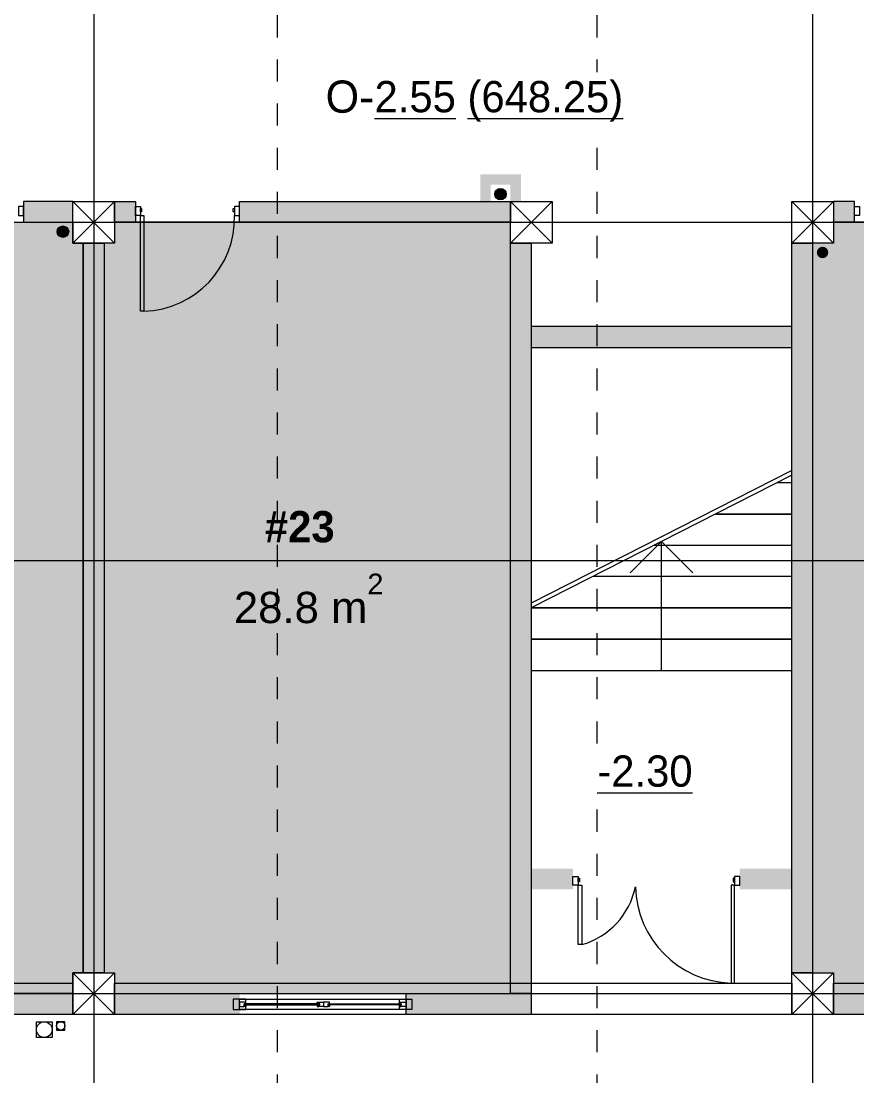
# Model space of a CAD drawing. Header units: millimetres. Extents: x 475159934 to 476245151, y 4620917055 to 4621447368.
# Drawn here: x 475239628 to 475247649, y 4620935580 to 4620945699 of the extents above; entities that cross this region are included whole.
import ezdxf

# ---------------------------------------------------------------- set-up
doc = ezdxf.new("R2010")
doc.units = ezdxf.units.MM
doc.header["$MEASUREMENT"] = 0
doc.set_wipeout_variables(frame=1)
doc.linetypes.add('Dashed', pattern=[423.333333, 211.666667, -211.666667])
doc.linetypes.add('Wipeout_Contour', pattern=[1000, 0, -1000])
for name, color, linetype, lineweight in [('2D Drafting - General_Pen_No__1_Pen_No__7', 7, 'Continuous', 0), ('2D Drafting - General_Pen_No__1_Pen_No__7_Pen_No__7', 7, 'Continuous', 0), ('2D Drafting - General_Pen_No__250_Pen_No__7_Pen_No__154', 154, 'Continuous', 0), ('2D Drafting - General_Pen_No__250_Pen_No__7_Pen_No__250', 7, 'Continuous', 0), ('2D Drafting - General_Pen_No__250_Pen_No__7_Pen_No__7', 7, 'Continuous', 0), ('Annotation - Text_Pen_No__7_Pen_No__235', 235, 'Continuous', 0), ('Doors_Pen_No__7_Pen_No__7', 7, 'Continuous', 0), ('Doors_Pen_No__7_Pen_No__7_Pen_No__7', 7, 'Continuous', 0), ('G-Anno-Nplt_Pen_No__4', 7, 'Continuous', 0), ('G-Anno-Nplt_Pen_No__7', 7, 'Continuous', 0), ('G-Anno-Nplt_Pen_No__8', 8, 'Continuous', 0), ('gegmebi_Pen_No__7_Pen_No__7', 7, 'Continuous', 0), ('kar-panjara_Pen_No__7_Pen_No__7_Pen_No__7', 7, 'Continuous', 0), ('New_._Pen_No__1', 1, 'Continuous', 0), ('New_2D Drafting - General_Pen_No__250_Pen_No__7', 7, 'Continuous', 0), ('New_shenobebi_Pen_No__1', 1, 'Continuous', 0), ('New_shenobebi_Pen_No__7', 7, 'Continuous', 0), ('New_Structural - Bearing_Pen_No__250', 7, 'Continuous', 0), ('shaxtebi da milebi_Pen_No__1_Pen_No__1_Pen_No__1', 1, 'Continuous', 0), ('zoma_Pen_No__1', 1, 'Continuous', 0), ('zoma_Pen_No__142', 142, 'Continuous', 0), ('zoma_Pen_No__5_Pen_No__5', 5, 'Continuous', 0)]:
    doc.layers.add(name, color=color, linetype=linetype, lineweight=lineweight)
doc.layers.add('zoma', color=7, linetype='Continuous')
doc.styles.add('GENERATED_STYLE_1', font='arial.ttf')
doc.styles.add('GENERATED_STYLE_3', font='arial.ttf')
doc.styles.add('GENERATED_STYLE_6', font='avaza.ttf')
doc.styles.add('GENERATED_STYLE_7', font='')
doc.styles.get('GENERATED_STYLE_7').set_extended_font_data('AcadMtavr', bold=True)
doc.dimstyles.new('GENERATED_STYLE__11', dxfattribs={"dimtxt": 500, "dimasz": 228, "dimexe": 0.18, "dimexo": 3, "dimgap": 0, "dimtad": 1, "dimlfac": 0.001, "dimzin": 0, "dimdsep": 46, "dimtxsty": 'GENERATED_STYLE_3', "dimblk": 'ARROWHEAD_2', "dimblk1": 'ARROWHEAD_2', "dimblk2": 'ARROWHEAD_2', "dimcen": 0.09, "dimclrd": 1, "dimclre": 1, "dimclrt": 1, "dimadec": 0, "dimazin": 0, "dimtfac": 1, "dimtdec": 4, "dimtmove": 2, "dimatfit": 3, "dimfxl": 1, "dimtolj": 1, "dimtzin": 0, "dimarcsym": 0})
doc.dimstyles.new('GENERATED_STYLE__3', dxfattribs={"dimtxt": 200, "dimasz": 64.421331, "dimexe": 0.18, "dimexo": 3, "dimgap": 0, "dimtad": 1, "dimtih": 1, "dimtoh": 1, "dimlfac": 0.001, "dimzin": 0, "dimdsep": 46, "dimtxsty": 'GENERATED_STYLE_3', "dimblk": 'ARROWHEAD_2', "dimblk1": 'ARROWHEAD_2', "dimblk2": 'ARROWHEAD_2', "dimcen": 0.09, "dimclrd": 142, "dimclre": 142, "dimclrt": 142, "dimadec": 0, "dimazin": 0, "dimtfac": 1, "dimtdec": 4, "dimtmove": 0, "dimatfit": 3, "dimfxl": 1, "dimtolj": 1, "dimtzin": 0, "dimarcsym": 0})
doc.dimstyles.new('GENERATED_STYLE__6', dxfattribs={"dimtxt": 200, "dimasz": 64.421331, "dimexe": 0.18, "dimexo": 3, "dimgap": 0, "dimtad": 1, "dimlfac": 0.001, "dimzin": 0, "dimdsep": 46, "dimtxsty": 'GENERATED_STYLE_3', "dimblk": 'ARROWHEAD_2', "dimblk1": 'ARROWHEAD_2', "dimblk2": 'ARROWHEAD_2', "dimcen": 0.09, "dimclrd": 142, "dimclre": 142, "dimclrt": 142, "dimadec": 0, "dimazin": 0, "dimtfac": 1, "dimtdec": 4, "dimtmove": 0, "dimatfit": 3, "dimfxl": 1, "dimtolj": 1, "dimtzin": 0, "dimarcsym": 0})

# ---------------------------------------------------------------- blocks, each defined once
blk = doc.blocks.new('*D522', base_point=(475826096, 4621095193))
at = {"layer": 'zoma_Pen_No__1', "color": 1, "linetype": 'Continuous', "lineweight": 0, "transparency": 16777216}
for p, q in [((475297124, 4620940324), (475297124, 4620940471)), ((475297349, 4620940324), (475296899, 4620940324)), ((475297274, 4620940237), (475296974, 4620940410)), ((475297124, 4620932169), (475297124, 4620940324)), ((475296974, 4620932256), (475297274, 4620932083)), ((475297349, 4620932169), (475296899, 4620932169)), ((475297124, 4620932022), (475297124, 4620932169))]:
    blk.add_line(p, q, dxfattribs=at)
at = {"layer": 'zoma_Pen_No__1', "color": 1, "lineweight": 0, "transparency": 16777216, "insert": (475297024, 4620933002), "char_height": 500, "attachment_point": 7, "rotation": 90, "style": 'GENERATED_STYLE_3'}
blk.add_mtext('\\A1;{\\pql;\\fArial|b0|i0|c204|p0;\\W1.000000;8.15}', dxfattribs=at)
blk = doc.blocks.new('ARROWHEAD_2')
at = {"color": 0, "linetype": 'Continuous', "lineweight": 0}
for p, q in [((-0.378, -0.655), (0.378, 0.655)), ((0, 0), (-1, 0))]:
    blk.add_line(p, q, dxfattribs=at)
blk = doc.blocks.new('*D533', base_point=(475826096, 4621095193))
at = {"layer": 'zoma_Pen_No__142', "color": 142, "linetype": 'Continuous', "lineweight": 0, "transparency": 16777216}
for p, q in [((475229851, 4620955524), (475229724, 4620955524)), ((475229830, 4620955499), (475229745, 4620955548)), ((475229787, 4620955524), (475229787, 4620955565)), ((475229787, 4620936169), (475229787, 4620955524)), ((475229851, 4620936169), (475229724, 4620936169)), ((475229745, 4620936194), (475229830, 4620936145)), ((475229787, 4620936128), (475229787, 4620936169))]:
    blk.add_line(p, q, dxfattribs=at)
at = {"layer": 'zoma_Pen_No__142', "color": 142, "lineweight": 0, "transparency": 16777216, "insert": (475229747, 4620945503), "char_height": 200, "attachment_point": 7, "rotation": 90, "style": 'GENERATED_STYLE_3'}
blk.add_mtext('\\A1;{\\pql;\\fArial|b0|i0|c204|p0;\\W1.000000;19.35}', dxfattribs=at)
blk = doc.blocks.new('*D561', base_point=(475826096, 4621095193))
at = {"layer": 'zoma_Pen_No__142', "color": 142, "linetype": 'Continuous', "lineweight": 0, "transparency": 16777216}
for p, q in [((475247424, 4620933932), (475247424, 4620934059)), ((475253924, 4620933932), (475253924, 4620934059)), ((475247449, 4620934038), (475247400, 4620933953)), ((475247424, 4620933996), (475253924, 4620933996)), ((475253949, 4620934038), (475253900, 4620933953))]:
    blk.add_line(p, q, dxfattribs=at)
at = {"layer": 'zoma_Pen_No__142', "color": 142, "lineweight": 0, "transparency": 16777216, "char_height": 200, "attachment_point": 7, "style": 'GENERATED_STYLE_3'}
for s, insert in [('\\A1;{\\pql;\\fArial|b0|i0|c204|p0;\\W1.000000;6.50}', (475250407, 4620934036)), ('\\A1;{\\pql;\\fArial|b0|i0|c204|p0;\\W1.000000;0.40}', (475253366, 4620934036))]:
    blk.add_mtext(s, dxfattribs=dict(at, insert=insert))
blk = doc.blocks.new('*D582', base_point=(475826096, 4621095193))
at = {"layer": 'zoma_Pen_No__142', "color": 142, "linetype": 'Continuous', "lineweight": 0, "transparency": 16777216}
for p, q in [((475300055, 4620955524), (475299928, 4620955524)), ((475300034, 4620955499), (475299949, 4620955548)), ((475299992, 4620955524), (475299992, 4620955565)), ((475299992, 4620936169), (475299992, 4620955524)), ((475300055, 4620936169), (475299928, 4620936169)), ((475299949, 4620936194), (475300034, 4620936145)), ((475299992, 4620936128), (475299992, 4620936169))]:
    blk.add_line(p, q, dxfattribs=at)
at = {"layer": 'zoma_Pen_No__142', "color": 142, "lineweight": 0, "transparency": 16777216, "insert": (475299952, 4620945503), "char_height": 200, "attachment_point": 7, "rotation": 90, "style": 'GENERATED_STYLE_3'}
blk.add_mtext('\\A1;{\\pql;\\fArial|b0|i0|c204|p0;\\W1.000000;19.35}', dxfattribs=at)
blk = doc.blocks.new('*D583', base_point=(475826096, 4621095193))
at = {"layer": 'zoma_Pen_No__142', "color": 142, "linetype": 'Continuous', "lineweight": 0, "transparency": 16777216}
for p, q in [((475299275, 4620936569), (475299148, 4620936569)), ((475299169, 4620936594), (475299254, 4620936545)), ((475299211, 4620936169), (475299211, 4620936569)), ((475299275, 4620936169), (475299148, 4620936169)), ((475299169, 4620936194), (475299254, 4620936145)), ((475299211, 4620936128), (475299211, 4620936169))]:
    blk.add_line(p, q, dxfattribs=at)
at = {"layer": 'zoma_Pen_No__142', "color": 142, "lineweight": 0, "transparency": 16777216, "insert": (475299171, 4620935611), "char_height": 200, "attachment_point": 7, "rotation": 90, "style": 'GENERATED_STYLE_3'}
blk.add_mtext('\\A1;{\\pql;\\fArial|b0|i0|c204|p0;\\W1.000000;0.40}', dxfattribs=at)
blk = doc.blocks.new('*D584', base_point=(475826096, 4621095193))
at = {"layer": 'zoma_Pen_No__142', "color": 142, "linetype": 'Continuous', "lineweight": 0, "transparency": 16777216}
for p, q in [((475299275, 4620940069), (475299148, 4620940069)), ((475299169, 4620940094), (475299254, 4620940045)), ((475299211, 4620936569), (475299211, 4620940069)), ((475299275, 4620936569), (475299148, 4620936569)), ((475299169, 4620936594), (475299254, 4620936545))]:
    blk.add_line(p, q, dxfattribs=at)
at = {"layer": 'zoma_Pen_No__142', "color": 142, "lineweight": 0, "transparency": 16777216, "insert": (475299171, 4620938052), "char_height": 200, "attachment_point": 7, "rotation": 90, "style": 'GENERATED_STYLE_3'}
blk.add_mtext('\\A1;{\\pql;\\fArial|b0|i0|c204|p0;\\W1.000000;3.50}', dxfattribs=at)
blk = doc.blocks.new('*D585', base_point=(475826096, 4621095193))
at = {"layer": 'zoma_Pen_No__142', "color": 142, "linetype": 'Continuous', "lineweight": 0, "transparency": 16777216}
for p, q in [((475299275, 4620940969), (475299148, 4620940969)), ((475299169, 4620940994), (475299254, 4620940945)), ((475299211, 4620940069), (475299211, 4620940969)), ((475299275, 4620940069), (475299148, 4620940069)), ((475299169, 4620940094), (475299254, 4620940045))]:
    blk.add_line(p, q, dxfattribs=at)
at = {"layer": 'zoma_Pen_No__142', "color": 142, "lineweight": 0, "transparency": 16777216, "insert": (475299171, 4620940252), "char_height": 200, "attachment_point": 7, "rotation": 90, "style": 'GENERATED_STYLE_3'}
blk.add_mtext('\\A1;{\\pql;\\fArial|b0|i0|c204|p0;\\W1.000000;0.90}', dxfattribs=at)
blk = doc.blocks.new('*D586', base_point=(475826096, 4621095193))
at = {"layer": 'zoma_Pen_No__142', "color": 142, "linetype": 'Continuous', "lineweight": 0, "transparency": 16777216}
for p, q in [((475299275, 4620943569), (475299148, 4620943569)), ((475299169, 4620943594), (475299254, 4620943545)), ((475299211, 4620940969), (475299211, 4620943569)), ((475299275, 4620940969), (475299148, 4620940969)), ((475299169, 4620940994), (475299254, 4620940945))]:
    blk.add_line(p, q, dxfattribs=at)
at = {"layer": 'zoma_Pen_No__142', "color": 142, "lineweight": 0, "transparency": 16777216, "char_height": 200, "attachment_point": 7, "rotation": 90, "style": 'GENERATED_STYLE_3'}
for s, insert in [('\\A1;{\\pql;\\fArial|b0|i0|c204|p0;\\W1.000000;0.40}', (475299171, 4620943011)), ('\\A1;{\\pql;\\fArial|b0|i0|c204|p0;\\W1.000000;2.60}', (475299171, 4620942002))]:
    blk.add_mtext(s, dxfattribs=dict(at, insert=insert))
blk = doc.blocks.new('*D587', base_point=(475826096, 4621095193))
at = {"layer": 'zoma_Pen_No__142', "color": 142, "linetype": 'Continuous', "lineweight": 0, "transparency": 16777216}
for p, q in [((475299275, 4620943969), (475299148, 4620943969)), ((475299169, 4620943994), (475299254, 4620943945)), ((475299211, 4620943569), (475299211, 4620943969)), ((475299275, 4620943569), (475299148, 4620943569)), ((475299169, 4620943594), (475299254, 4620943545))]:
    blk.add_line(p, q, dxfattribs=at)
blk = doc.blocks.new('*D588', base_point=(475826096, 4621095193))
at = {"layer": 'zoma_Pen_No__142', "color": 142, "linetype": 'Continuous', "lineweight": 0, "transparency": 16777216}
for p, q in [((475299275, 4620944569), (475299148, 4620944569)), ((475299169, 4620944594), (475299254, 4620944545)), ((475299211, 4620943969), (475299211, 4620944569)), ((475299275, 4620943969), (475299148, 4620943969)), ((475299169, 4620943994), (475299254, 4620943945))]:
    blk.add_line(p, q, dxfattribs=at)
at = {"layer": 'zoma_Pen_No__142', "color": 142, "lineweight": 0, "transparency": 16777216, "insert": (475299171, 4620944002), "char_height": 200, "attachment_point": 7, "rotation": 90, "style": 'GENERATED_STYLE_3'}
blk.add_mtext('\\A1;{\\pql;\\fArial|b0|i0|c204|p0;\\W1.000000;0.60}', dxfattribs=at)
blk = doc.blocks.new('*D589', base_point=(475826096, 4621095193))
at = {"layer": 'zoma_Pen_No__142', "color": 142, "linetype": 'Continuous', "lineweight": 0, "transparency": 16777216}
for p, q in [((475299169, 4620946194), (475299254, 4620946145)), ((475299275, 4620946169), (475299148, 4620946169)), ((475299211, 4620944569), (475299211, 4620946169)), ((475299275, 4620944569), (475299148, 4620944569)), ((475299169, 4620944594), (475299254, 4620944545))]:
    blk.add_line(p, q, dxfattribs=at)
at = {"layer": 'zoma_Pen_No__142', "color": 142, "lineweight": 0, "transparency": 16777216, "insert": (475299171, 4620945102), "char_height": 200, "attachment_point": 7, "rotation": 90, "style": 'GENERATED_STYLE_3'}
blk.add_mtext('\\A1;{\\pql;\\fArial|b0|i0|c204|p0;\\W1.000000;1.60}', dxfattribs=at)
blk = doc.blocks.new('*D595', base_point=(475826096, 4621095193))
at = {"layer": 'zoma_Pen_No__142', "color": 142, "linetype": 'Continuous', "lineweight": 0, "transparency": 16777216}
for p, q in [((475233619, 4620956488), (475233619, 4620956615)), ((475240119, 4620956488), (475240119, 4620956615)), ((475233644, 4620956594), (475233595, 4620956509)), ((475233619, 4620956551), (475240119, 4620956551)), ((475240144, 4620956594), (475240095, 4620956509))]:
    blk.add_line(p, q, dxfattribs=at)
at = {"layer": 'zoma_Pen_No__142', "color": 142, "lineweight": 0, "transparency": 16777216, "char_height": 200, "attachment_point": 7, "style": 'GENERATED_STYLE_3'}
for s, insert in [('\\A1;{\\pql;\\fArial|b0|i0|c204|p0;\\W1.000000;6.50}', (475236602, 4620956591)), ('\\A1;{\\pql;\\fArial|b0|i0|c204|p0;\\W1.000000;0.40}', (475239561, 4620956591))]:
    blk.add_mtext(s, dxfattribs=dict(at, insert=insert))
blk = doc.blocks.new('*D596', base_point=(475826096, 4621095193))
at = {"layer": 'zoma_Pen_No__142', "color": 142, "linetype": 'Continuous', "lineweight": 0, "transparency": 16777216}
for p, q in [((475240119, 4620956488), (475240119, 4620956615)), ((475240519, 4620956488), (475240519, 4620956615)), ((475240144, 4620956594), (475240095, 4620956509)), ((475240119, 4620956551), (475240519, 4620956551)), ((475240544, 4620956594), (475240495, 4620956509))]:
    blk.add_line(p, q, dxfattribs=at)
blk = doc.blocks.new('*D597', base_point=(475826096, 4621095193))
at = {"layer": 'zoma_Pen_No__142', "color": 142, "linetype": 'Continuous', "lineweight": 0, "transparency": 16777216}
for p, q in [((475240519, 4620956488), (475240519, 4620956615)), ((475247019, 4620956488), (475247019, 4620956615)), ((475240544, 4620956594), (475240495, 4620956509)), ((475240519, 4620956551), (475247019, 4620956551)), ((475247044, 4620956594), (475246995, 4620956509))]:
    blk.add_line(p, q, dxfattribs=at)
at = {"layer": 'zoma_Pen_No__142', "color": 142, "lineweight": 0, "transparency": 16777216, "char_height": 200, "attachment_point": 7, "style": 'GENERATED_STYLE_3'}
for s, insert in [('\\A1;{\\pql;\\fArial|b0|i0|c204|p0;\\W1.000000;6.50}', (475243502, 4620956591)), ('\\A1;{\\pql;\\fArial|b0|i0|c204|p0;\\W1.000000;0.40}', (475246461, 4620956591))]:
    blk.add_mtext(s, dxfattribs=dict(at, insert=insert))
blk = doc.blocks.new('*D598', base_point=(475826096, 4621095193))
at = {"layer": 'zoma_Pen_No__142', "color": 142, "linetype": 'Continuous', "lineweight": 0, "transparency": 16777216}
for p, q in [((475247019, 4620956488), (475247019, 4620956615)), ((475247419, 4620956488), (475247419, 4620956615)), ((475247044, 4620956594), (475246995, 4620956509)), ((475247019, 4620956551), (475247419, 4620956551)), ((475247444, 4620956594), (475247395, 4620956509))]:
    blk.add_line(p, q, dxfattribs=at)
blk = doc.blocks.new('*D599', base_point=(475826096, 4621095193))
at = {"layer": 'zoma_Pen_No__142', "color": 142, "linetype": 'Continuous', "lineweight": 0, "transparency": 16777216}
for p, q in [((475247419, 4620956488), (475247419, 4620956615)), ((475253919, 4620956488), (475253919, 4620956615)), ((475247444, 4620956594), (475247395, 4620956509)), ((475247419, 4620956551), (475253919, 4620956551)), ((475253944, 4620956594), (475253895, 4620956509))]:
    blk.add_line(p, q, dxfattribs=at)
at = {"layer": 'zoma_Pen_No__142', "color": 142, "lineweight": 0, "transparency": 16777216, "char_height": 200, "attachment_point": 7, "style": 'GENERATED_STYLE_3'}
for s, insert in [('\\A1;{\\pql;\\fArial|b0|i0|c204|p0;\\W1.000000;6.50}', (475250402, 4620956591)), ('\\A1;{\\pql;\\fArial|b0|i0|c204|p0;\\W1.000000;0.40}', (475253361, 4620956591))]:
    blk.add_mtext(s, dxfattribs=dict(at, insert=insert))

msp = doc.modelspace()

# ---------------------------------------------------------------- hatches: boundary and pattern name
at = {"layer": '2D Drafting - General_Pen_No__250_Pen_No__7_Pen_No__154', "linetype": 'Continuous', "lineweight": 0}
for points in [[(475240124.364, 4620936169.284), (475239125.003, 4620936169.284), (475239125.003, 4620936369.284), (475240124.364, 4620936369.284)], [(475241724.367, 4620936169.284), (475240524.364, 4620936169.284), (475240524.364, 4620936369.284), (475241724.367, 4620936369.284)], [(475244524.366, 4620936169.284), (475243324.369, 4620936169.284), (475243324.369, 4620936369.284), (475244524.366, 4620936369.284)], [(475247774.366, 4620936169.284), (475247424.364, 4620936169.284), (475247424.364, 4620936369.284), (475247774.366, 4620936369.284)]]:
    msp.add_hatch(color=154, dxfattribs=at).paths.add_polyline_path(points)
at = {"layer": '2D Drafting - General_Pen_No__250_Pen_No__7_Pen_No__7', "linetype": 'Continuous', "lineweight": 0}
for points in [[(475244323.73, 4620944228.668), (475244034.172, 4620944228.668), (475244034.172, 4620943969.183), (475244134.36, 4620943969.183), (475244134.36, 4620944129.151), (475244323.73, 4620944129.151), (475244323.73, 4620943969.183), (475244423.856, 4620943969.183), (475244423.856, 4620944228.668)], [(475239652.396, 4620943769.226), (475240124.364, 4620943769.226), (475240124.364, 4620943969.226), (475239652.396, 4620943969.226)], [(475240524.364, 4620943769.183), (475240524.364, 4620943969.183), (475240724.364, 4620943969.183), (475240724.364, 4620943769.183)], [(475243624.343, 4620943969.183), (475244324.366, 4620943969.183), (475244324.366, 4620943769.183), (475241724.364, 4620943769.183), (475241724.364, 4620943969.183)], [(475247424.364, 4620943769.226), (475247624.364, 4620943769.226), (475247624.364, 4620943969.226), (475247424.364, 4620943969.226)], [(475239834.155, 4620943369.226), (475240224.343, 4620943369.226), (475240224.343, 4620943469.226), (475239934.343, 4620943469.226), (475239934.343, 4620943769.226), (475240124.364, 4620943769.226), (475240124.364, 4620943869.331), (475239834.155, 4620943869.331), (475239834.155, 4620943769.226)], [(475247414.358, 4620943269.226), (475247414.358, 4620943569.226), (475247424.358, 4620943569.226), (475247424.358, 4620943769.226), (475247514.546, 4620943769.226), (475247514.546, 4620943169.226), (475247224.358, 4620943169.226), (475247224.358, 4620943269.226)], [(475244524.366, 4620937369.229), (475244924.366, 4620937369.229), (475244924.366, 4620937569.229), (475244524.366, 4620937569.229)], [(475246524.451, 4620937369.229), (475247024.366, 4620937369.229), (475247024.366, 4620937569.229), (475246524.451, 4620937569.229)]]:
    msp.add_hatch(color=7, dxfattribs=at).paths.add_polyline_path(points)
at = {"layer": 'G-Anno-Nplt_Pen_No__7', "linetype": 'Continuous', "lineweight": 0}
for points in [[(475240224.364, 4620936569.226), (475240224.364, 4620943569.226), (475240424.364, 4620943569.226), (475240424.364, 4620936569.226)], [(475244324.366, 4620936369.225), (475244324.366, 4620943569.183), (475244524.366, 4620943569.183), (475244524.366, 4620936369.225)], [(475247024.364, 4620936569.226), (475247024.364, 4620943569.225), (475247224.364, 4620943569.225), (475247224.364, 4620936569.226)]]:
    msp.add_hatch(color=7, dxfattribs=at).paths.add_polyline_path(points)
at = {"layer": 'G-Anno-Nplt_Pen_No__8', "linetype": 'Continuous', "lineweight": 0, "true_color": 0x202020}
for points in [[(475236974.364, 4620936369.284), (475236974.364, 4620943769.226), (475240124.364, 4620943769.226), (475240124.364, 4620943569.226), (475240224.364, 4620943569.226), (475240224.364, 4620936569.226), (475240124.364, 4620936569.226), (475240124.364, 4620936369.284)], [(475240424.364, 4620936569.226), (475240524.364, 4620936569.226), (475240524.364, 4620936369.284), (475244324.366, 4620936369.284), (475244324.366, 4620943769.225), (475240524.364, 4620943769.225), (475240524.364, 4620943569.226), (475240424.364, 4620943569.226)], [(475247224.364, 4620936569.225), (475247424.364, 4620936569.225), (475247424.364, 4620936369.226), (475250524.364, 4620936369.226), (475250524.364, 4620943769.226), (475247424.364, 4620943769.226), (475247424.364, 4620943569.225), (475247224.364, 4620943569.225)]]:
    msp.add_hatch(color=250, dxfattribs=at).paths.add_polyline_path(points)
at = {"layer": 'New_2D Drafting - General_Pen_No__250_Pen_No__7', "linetype": 'Continuous', "lineweight": 0}
msp.add_hatch(color=7, dxfattribs=at).paths.add_polyline_path([(475247024.366, 4620942569.219), (475247024.366, 4620942769.226), (475244524.366, 4620942769.22), (475244524.366, 4620942569.219)])
at = {"layer": 'shaxtebi da milebi_Pen_No__1_Pen_No__1_Pen_No__1', "linetype": 'Continuous', "lineweight": 0}
for points in [[(475244173.73, 4620944039.151, 1), (475244283.73, 4620944039.151, 1)], [(475239974.343, 4620943679.226, 1), (475240084.343, 4620943679.226, 1)], [(475247374.358, 4620943479.226, -1), (475247264.358, 4620943479.226, -1)]]:
    msp.add_hatch(color=1, dxfattribs=at).paths.add_polyline_path(points)

# ---------------------------------------------------------------- linework, layer by layer
at = {"layer": '2D Drafting - General_Pen_No__1_Pen_No__7', "color": 7, "linetype": 'Continuous', "lineweight": 0}
for p, q in [((475240124.357, 4620943569.225), (475240524.357, 4620943969.225)), ((475240524.357, 4620943569.225), (475240124.357, 4620943969.225)), ((475244324.366, 4620943569.183), (475244724.366, 4620943969.183)), ((475244724.366, 4620943569.183), (475244324.366, 4620943969.183)), ((475247024.357, 4620943569.225), (475247424.357, 4620943969.225)), ((475247424.357, 4620943569.225), (475247024.357, 4620943969.225)), ((475240124.364, 4620936169.226), (475240524.364, 4620936569.226)), ((475240524.364, 4620936169.226), (475240124.364, 4620936569.226)), ((475247024.364, 4620936169.226), (475247424.364, 4620936569.226)), ((475247424.364, 4620936169.226), (475247024.364, 4620936569.226))]:
    msp.add_line(p, q, dxfattribs=at)
at = {"layer": '2D Drafting - General_Pen_No__1_Pen_No__7', "color": 7, "linetype": 'Continuous', "lineweight": 0, "flags": 128}
for points in [[(475240524.357, 4620943569.225), (475240124.357, 4620943569.225), (475240124.357, 4620943969.225), (475240524.357, 4620943969.225)], [(475244724.366, 4620943569.183), (475244324.366, 4620943569.183), (475244324.366, 4620943969.183), (475244724.366, 4620943969.183)], [(475247424.357, 4620943569.225), (475247024.357, 4620943569.225), (475247024.357, 4620943969.225), (475247424.357, 4620943969.225)], [(475240524.364, 4620936169.226), (475240124.364, 4620936169.226), (475240124.364, 4620936569.226), (475240524.364, 4620936569.226)], [(475247424.364, 4620936169.226), (475247024.364, 4620936169.226), (475247024.364, 4620936569.226), (475247424.364, 4620936569.226)], [(475240124.364, 4620936169.226), (475233624.364, 4620936169.226), (475233624.364, 4620936469.226), (475240124.364, 4620936469.226)], [(475247024.364, 4620936169.226), (475240524.364, 4620936169.226), (475240524.364, 4620936469.226), (475247024.364, 4620936469.226)], [(475253924.364, 4620936169.226), (475247424.364, 4620936169.226), (475247424.364, 4620936469.226), (475253924.364, 4620936469.226)]]:
    msp.add_lwpolyline(points, close=True, dxfattribs=at)
at = {"layer": '2D Drafting - General_Pen_No__1_Pen_No__7', "color": 7, "linetype": 'Continuous', "lineweight": 0}
for centre, radius in [((475239849.798, 4620936024.572), 75), ((475240009.016, 4620936059.228), 40)]:
    msp.add_circle(centre, radius, dxfattribs=at)
at = {"layer": '2D Drafting - General_Pen_No__1_Pen_No__7_Pen_No__7', "color": 7, "linetype": 'Continuous', "lineweight": 0}
msp.add_arc((475240782.086, 4620943809.559), 893.239, 271.603806, 1.603806, dxfattribs=at)
at = {"layer": '2D Drafting - General_Pen_No__250_Pen_No__7_Pen_No__154', "color": 154, "linetype": 'Continuous', "lineweight": 0, "flags": 128}
msp.add_lwpolyline([(475244524.366, 4620936169.284), (475243324.369, 4620936169.284), (475243324.369, 4620936369.284), (475244524.366, 4620936369.284)], close=True, dxfattribs=at)
at = {"layer": '2D Drafting - General_Pen_No__250_Pen_No__7_Pen_No__250', "color": 7, "linetype": 'Continuous', "lineweight": 0, "flags": 128}
for points in [[(475239652.396, 4620943769.226), (475240124.364, 4620943769.226), (475240124.364, 4620943969.226), (475239652.396, 4620943969.226)], [(475247424.364, 4620943769.226), (475247624.364, 4620943769.226), (475247624.364, 4620943969.226), (475247424.364, 4620943969.226)]]:
    msp.add_lwpolyline(points, close=True, dxfattribs=at)
at = {"layer": '2D Drafting - General_Pen_No__250_Pen_No__7_Pen_No__7', "color": 7, "linetype": 'Continuous', "lineweight": 0, "flags": 128}
for points in [[(475240524.364, 4620943769.183), (475240524.364, 4620943969.183), (475240724.364, 4620943969.183), (475240724.364, 4620943769.183)], [(475243624.343, 4620943969.183), (475244324.366, 4620943969.183), (475244324.366, 4620943769.183), (475241724.364, 4620943769.183), (475241724.364, 4620943969.183)]]:
    msp.add_lwpolyline(points, close=True, dxfattribs=at)
at = {"layer": 'Doors_Pen_No__7_Pen_No__7', "color": 7, "linetype": 'Continuous', "lineweight": 0, "flags": 128}
for points in [[(475244924.366, 4620937493.343), (475244974.366, 4620937493.343), (475244974.366, 4620937408.676), (475244924.366, 4620937408.676)], [(475246524.451, 4620937493.343), (475246474.063, 4620937493.343), (475246474.063, 4620937408.676), (475246524.451, 4620937408.676)], [(475244974.366, 4620937475.343), (475244985.866, 4620937475.343), (475244985.866, 4620937442.009), (475244974.366, 4620937442.009)], [(475244974.366, 4620937408.676), (475245007.699, 4620937408.728), (475245007.699, 4620936838.799), (475244974.366, 4620936838.747)], [(475246474.063, 4620937408.676), (475246440.729, 4620937408.676), (475246440.729, 4620936470.787), (475246474.063, 4620936470.787)], [(475246474.063, 4620937475.343), (475246462.951, 4620937475.343), (475246462.951, 4620937442.009), (475246474.063, 4620937442.009)]]:
    msp.add_lwpolyline(points, close=True, dxfattribs=at)
at = {"layer": 'Doors_Pen_No__7_Pen_No__7', "color": 7, "linetype": 'Continuous', "lineweight": 0}
msp.add_arc((475244811.367, 4620937537.636), 725.892, 285.6922567, 348.6096077, dxfattribs=at)
at = {"layer": 'Doors_Pen_No__7_Pen_No__7_Pen_No__7', "color": 7, "linetype": 'Continuous', "lineweight": 0, "flags": 128}
for points in [[(475239652.396, 4620943919.226), (475239603.007, 4620943919.226), (475239603.007, 4620943834.559), (475239652.396, 4620943834.559)], [(475240724.364, 4620943919.226), (475240773.753, 4620943919.226), (475240773.753, 4620943834.559), (475240724.364, 4620943834.559)], [(475240773.753, 4620943901.226), (475240784.864, 4620943901.226), (475240784.864, 4620943867.892), (475240773.753, 4620943867.892)], [(475241663.864, 4620943901.226), (475241674.975, 4620943901.226), (475241674.975, 4620943867.892), (475241663.864, 4620943867.892)], [(475241724.364, 4620943919.226), (475241674.975, 4620943919.226), (475241674.975, 4620943834.559), (475241724.364, 4620943834.559)], [(475247624.364, 4620943919.226), (475247673.753, 4620943919.226), (475247673.753, 4620943834.559), (475247624.364, 4620943834.559)], [(475240773.753, 4620943834.559), (475240807.086, 4620943834.559), (475240807.086, 4620942916.67), (475240773.753, 4620942916.67)]]:
    msp.add_lwpolyline(points, close=True, dxfattribs=at)
at = {"layer": 'G-Anno-Nplt_Pen_No__4', "color": 7, "linetype": 'Continuous', "lineweight": 0, "flags": 128}
for points in [[(475236974.364, 4620936369.284), (475236974.364, 4620943769.226), (475240124.364, 4620943769.226), (475240124.364, 4620943569.226), (475240224.364, 4620943569.226), (475240224.364, 4620936569.226), (475240124.364, 4620936569.226), (475240124.364, 4620936369.284)], [(475240424.364, 4620936569.226), (475240524.364, 4620936569.226), (475240524.364, 4620936369.284), (475244324.366, 4620936369.284), (475244324.366, 4620943769.225), (475240524.364, 4620943769.225), (475240524.364, 4620943569.226), (475240424.364, 4620943569.226)], [(475247224.364, 4620936569.225), (475247424.364, 4620936569.225), (475247424.364, 4620936369.226), (475250524.364, 4620936369.226), (475250524.364, 4620943769.226), (475247424.364, 4620943769.226), (475247424.364, 4620943569.225), (475247224.364, 4620943569.225)], [(475240224.364, 4620936569.226), (475240224.364, 4620943569.226), (475240424.364, 4620943569.226), (475240424.364, 4620936569.226)], [(475244324.366, 4620936369.225), (475244324.366, 4620943569.183), (475244524.366, 4620943569.183), (475244524.366, 4620936369.225)], [(475247024.364, 4620936569.226), (475247024.364, 4620943569.225), (475247224.364, 4620943569.225), (475247224.364, 4620936569.226)]]:
    msp.add_lwpolyline(points, close=True, dxfattribs=at)
at = {"layer": 'G-Anno-Nplt_Pen_No__7', "color": 7, "linetype": 'Continuous', "lineweight": 0}
msp.add_arc((475246469.3, 4620937416.966), 946.61, 181.3733964, 268.2704205, dxfattribs=at)
at = {"layer": 'gegmebi_Pen_No__7_Pen_No__7', "color": 7, "linetype": 'Continuous', "lineweight": 0}
for p, q in [((475239774.798, 4620935949.572), (475239774.798, 4620936099.572)), ((475239774.798, 4620936099.572), (475239924.798, 4620936099.572)), ((475239924.798, 4620936099.572), (475239924.798, 4620935949.572)), ((475239969.016, 4620936099.228), (475239969.016, 4620936019.228)), ((475240049.016, 4620936099.228), (475239969.016, 4620936099.228)), ((475240049.016, 4620936019.228), (475240049.016, 4620936099.228)), ((475239969.016, 4620936019.228), (475240049.016, 4620936019.228)), ((475239924.798, 4620935949.572), (475239774.798, 4620935949.572))]:
    msp.add_line(p, q, dxfattribs=at)
at = {"layer": 'gegmebi_Pen_No__7_Pen_No__7', "color": 7, "linetype": 'Continuous', "lineweight": 0, "flags": 128}
for points in [[(475245774.366, 4620939469.224), (475245774.366, 4620940705.605), (475245474.366, 4620940405.605)], [(475245774.366, 4620940705.605), (475246074.366, 4620940405.605)]]:
    msp.add_lwpolyline(points, dxfattribs=at)
at = {"layer": 'kar-panjara_Pen_No__7_Pen_No__7_Pen_No__7', "color": 7, "linetype": 'Continuous', "lineweight": 0, "flags": 128}
for points in [[(475241784.042, 4620936316.412), (475241664.042, 4620936316.412), (475241664.042, 4620936216.412), (475241784.042, 4620936216.412)], [(475243324.369, 4620936216.413), (475241724.367, 4620936216.468), (475241724.367, 4620936316.413), (475243324.369, 4620936316.357)], [(475241724.367, 4620936246.528), (475241769.367, 4620936246.528), (475241769.367, 4620936261.528), (475241769.367, 4620936271.528), (475241784.042, 4620936271.528), (475241784.042, 4620936286.528), (475241724.367, 4620936286.528)], [(475241769.367, 4620936261.528), (475242493.207, 4620936261.528), (475242493.207, 4620936271.528), (475241769.367, 4620936271.528)], [(475242528.939, 4620936246.528), (475242483.939, 4620936246.528), (475242483.939, 4620936261.528), (475242483.939, 4620936271.528), (475242468.939, 4620936271.528), (475242468.939, 4620936286.528), (475242528.939, 4620936286.528)], [(475242528.939, 4620936246.528), (475242573.939, 4620936246.528), (475242573.939, 4620936261.528), (475242573.939, 4620936271.528), (475242588.939, 4620936271.528), (475242588.939, 4620936286.528), (475242528.939, 4620936286.528)], [(475243273.939, 4620936261.528), (475242573.939, 4620936261.528), (475242573.939, 4620936271.528), (475243273.939, 4620936271.528)], [(475243258.939, 4620936316.412), (475243378.939, 4620936316.412), (475243378.939, 4620936216.412), (475243258.939, 4620936216.412)], [(475243324.369, 4620936246.528), (475243273.939, 4620936246.528), (475243273.939, 4620936261.528), (475243273.939, 4620936271.528), (475243258.939, 4620936271.528), (475243258.939, 4620936286.528), (475243324.369, 4620936286.528)], [(475241784.042, 4620936246.528), (475241769.367, 4620936246.528), (475241769.367, 4620936261.528), (475241784.042, 4620936261.528)], [(475242468.939, 4620936246.528), (475242483.939, 4620936246.528), (475242483.939, 4620936261.528), (475242468.939, 4620936261.528)], [(475242588.939, 4620936246.528), (475242573.939, 4620936246.528), (475242573.939, 4620936261.528), (475242588.939, 4620936261.528)], [(475243258.939, 4620936246.528), (475243273.939, 4620936246.528), (475243273.939, 4620936261.528), (475243258.939, 4620936261.528)]]:
    msp.add_lwpolyline(points, close=True, dxfattribs=at)
at = {"layer": 'New_2D Drafting - General_Pen_No__250_Pen_No__7', "color": 7, "linetype": 'Continuous', "lineweight": 0, "flags": 128}
msp.add_lwpolyline([(475247024.366, 4620942569.219), (475247024.366, 4620942769.226), (475244524.366, 4620942769.22), (475244524.366, 4620942569.219)], close=True, dxfattribs=at)
at = {"layer": 'New_shenobebi_Pen_No__1', "color": 1, "linetype": 'Dashed', "lineweight": 0}
for points in [[(475242089.051, 4620930726.028), (475242089.051, 4620954019.25)], [(475245156.351, 4620930726.028), (475245156.351, 4620954019.25)]]:
    msp.add_lwpolyline(points, dxfattribs=at)
at = {"layer": 'New_shenobebi_Pen_No__7', "color": 7, "linetype": 'Continuous', "lineweight": 0}
for points in [[(475246292.178, 4620940969.225), (475247024.366, 4620940969.225), (475247024.366, 4620941269.225), (475246881.448, 4620941269.225)], [(475247024.366, 4620940669.225), (475247024.366, 4620940969.225), (475246292.178, 4620940969.225)], [(475247024.366, 4620940369.225), (475247024.366, 4620940669.225), (475245702.907, 4620940669.225)], [(475244524.366, 4620940369.225), (475244524.366, 4620940069.225), (475247024.366, 4620940069.225), (475247024.366, 4620940369.225), (475245113.636, 4620940369.225)]]:
    msp.add_lwpolyline(points, dxfattribs=at)
for points in [[(475247024.366, 4620940069.225), (475244524.366, 4620940069.225), (475244524.366, 4620939769.224), (475247024.366, 4620939769.224)], [(475247024.366, 4620939769.224), (475244524.366, 4620939769.224), (475244524.366, 4620939469.224), (475247024.366, 4620939469.224)]]:
    msp.add_lwpolyline(points, close=True, dxfattribs=at)
at = {"layer": 'New_Structural - Bearing_Pen_No__250', "color": 7, "linetype": 'Continuous', "lineweight": 0}
for p, q in [((475247024.366, 4620941386.87), (475244524.366, 4620940114.11)), ((475247024.366, 4620941341.985), (475244524.366, 4620940069.225))]:
    msp.add_line(p, q, dxfattribs=at)
at = {"layer": 'shaxtebi da milebi_Pen_No__1_Pen_No__1_Pen_No__1', "color": 1, "linetype": 'Continuous', "lineweight": 0, "flags": 128}
for points in [[(475244173.73, 4620944039.151, -1), (475244283.73, 4620944039.151, -1)], [(475239974.343, 4620943679.226, -1), (475240084.343, 4620943679.226, -1)]]:
    msp.add_lwpolyline(points, format="xyb", close=True, dxfattribs=at)
at = {"layer": 'zoma_Pen_No__5_Pen_No__5', "color": 5, "linetype": 'Continuous', "lineweight": 0}
for p, q in [((475240324.365, 4620957795.21), (475240324.365, 4620931485.775)), ((475247224.365, 4620957795.21), (475247224.365, 4620931485.775)), ((475229343.814, 4620943769.226), (475300771.421, 4620943769.226)), ((475229343.814, 4620940523.862), (475300771.421, 4620940523.862)), ((475229343.814, 4620936369.226), (475300771.421, 4620936369.226))]:
    msp.add_line(p, q, dxfattribs=at)

# ---------------------------------------------------------------- texts
at = {"layer": 'Annotation - Text_Pen_No__7_Pen_No__235', "color": 235, "linetype": 'Continuous', "lineweight": 0, "insert": (475242302.09, 4620940998.822), "char_height": 300, "attachment_point": 2, "style": 'GENERATED_STYLE_7'}
msp.add_mtext('\\A1;{\\pqc;\\fAcadMtavr|b1|i0|c0|p0;\\W1.000000;#2\\fAcadMtavr|b1|i0|c0|p0;\\W1.000000;3}', dxfattribs=at)
at = {"layer": 'G-Anno-Nplt_Pen_No__7', "color": 7, "lineweight": 0, "insert": (475241669.96, 4620939919.255), "char_height": 300, "attachment_point": 7, "style": 'GENERATED_STYLE_1'}
msp.add_mtext('{\\fArial|b0|i0|c204|p0;28.8 m{\\H0.66x;\\S2^  ;}}', dxfattribs=at)

# ---------------------------------------------------------------- dimensions: what is measured, and where the dimension line sits
at = {"layer": 'zoma', "color": 142, "linetype": 'Continuous', "lineweight": 0}
for base, p1, p2, picture, middle in [((475240119.39, 4620956551.177), (475233619.39, 4620936169.225), (475240119.39, 4620936169.225), '*D595', (475236861.386, 4620956691.177)), ((475247019.39, 4620956551.177), (475240519.39, 4620936169.239), (475247019.39, 4620936169.225), '*D597', (475243761.386, 4620956691.177)), ((475253919.39, 4620956551.177), (475247419.39, 4620936169.225), (475253919.39, 4620936569.225), '*D599', (475250661.386, 4620956691.177)), ((475240519.39, 4620956551.177), (475240119.39, 4620936169.225), (475240519.39, 4620936169.239), '*D596', (475239819.969, 4620956691.177)), ((475247419.39, 4620956551.177), (475247019.39, 4620936169.225), (475247419.39, 4620936169.225), '*D598', (475246719.969, 4620956691.177)), ((475253924.364, 4620933995.571), (475247424.364, 4620935548.481), (475253924.364, 4620935948.481), '*D561', (475250666.36, 4620934135.571))]:
    dim = msp.add_linear_dim(base=base, p1=p1, p2=p2, dimstyle='GENERATED_STYLE__3', dxfattribs=at)
    dim.commit()
    dim.dimension.update_dxf_attribs({"geometry": picture, "text_midpoint": middle, "dimtype": 160})
for base, p1, p2, picture, middle in [((475229787.193, 4620955523.861), (475231459.509, 4620936169.225), (475253175.015, 4620955523.861), '*D533', (475229647.193, 4620945838.37)), ((475299991.832, 4620955523.861), (475233700.406, 4620936169.225), (475255415.912, 4620955523.861), '*D582', (475299851.832, 4620945838.37)), ((475299211.247, 4620946169.227), (475233700.661, 4620944569.225), (475233700.406, 4620946169.227), '*D589', (475299071.247, 4620945361.222)), ((475299211.247, 4620944569.225), (475233700.406, 4620943969.225), (475233700.661, 4620944569.225), '*D588', (475299071.247, 4620944261.221)), ((475299211.247, 4620943969.225), (475233700.406, 4620943569.225), (475233700.406, 4620943969.225), '*D587', (475299071.247, 4620943269.804)), ((475299211.247, 4620943569.225), (475233700.406, 4620940969.225), (475233700.406, 4620943569.225), '*D586', (475299071.247, 4620942261.221)), ((475299211.247, 4620940969.225), (475233700.406, 4620940069.225), (475233700.406, 4620940969.225), '*D585', (475299071.247, 4620940511.221)), ((475299211.247, 4620940069.225), (475233700.406, 4620936569.225), (475233700.406, 4620940069.225), '*D584', (475299071.247, 4620938311.221)), ((475299211.247, 4620936569.225), (475233700.406, 4620936169.225), (475233700.406, 4620936569.225), '*D583', (475299071.247, 4620935869.804))]:
    dim = msp.add_linear_dim(base=base, p1=p1, p2=p2, angle=90, dimstyle='GENERATED_STYLE__6', dxfattribs=at)
    dim.commit()
    dim.dimension.update_dxf_attribs({"geometry": picture, "text_midpoint": middle, "dimtype": 160, "text_rotation": 90})
at = {"layer": 'zoma', "color": 1, "linetype": 'Continuous', "lineweight": 0}
dim = msp.add_linear_dim(base=(475297124.371, 4620940323.854), p1=(475297124.171, 4620932169.183), p2=(475233224.364, 4620940323.854), angle=90, dimstyle='GENERATED_STYLE__11', dxfattribs=at)
dim.commit()
dim.dimension.update_dxf_attribs({"geometry": '*D522', "text_midpoint": (475296774.371, 4620933649.255), "dimtype": 160, "text_rotation": 90})

# ---------------------------------------------------------------- next in the draw order: wipeouts: each hides what was drawn before it
at = {"color": 1, "linetype": 'Wipeout_Contour', "lineweight": 0, "ltscale": 23226594774.38995}
msp.add_wipeout([(475242557.725, 4620944670.03), (475245398.725, 4620944670.03), (475245398.725, 4620945205.93), (475242557.725, 4620945205.93)], dxfattribs=at).dxf.layer = 'New_._Pen_No__1'
at = {"color": 1, "linetype": 'Wipeout_Contour', "lineweight": 0, "ltscale": 23226563405.28474}
msp.add_wipeout([(475245007.747, 4620938222.994), (475246222.433, 4620938222.994), (475246222.433, 4620938646.524), (475245007.747, 4620938646.524)], dxfattribs=at).dxf.layer = 'New_._Pen_No__1'

# ---------------------------------------------------------------- next in the draw order: texts
at = {"layer": 'New_._Pen_No__1', "color": 1, "linetype": 'Continuous', "lineweight": 0, "attachment_point": 2, "style": 'GENERATED_STYLE_6'}
for s, insert, char_height in [('\\A1;{\\pqc;\\fAvaza|b0|i0|c0|p0;\\W1.000000;O\\fArial|b0|i0|c204|p0;\\H1.029412x;\\W1.000000;-\\fAvaza|b0|i0|c0|p0;\\L\\H0.943673x;\\W1.000000;\\L2.55 (64\\fAvaza|b0|i0|c0|p0;\\W1.000000;8\\fAvaza|b0|i0|c0|p0;\\W1.000000;.\\fAvaza|b0|i0|c0|p0;\\W1.000000;2\\fAvaza|b0|i0|c0|p0;\\W1.000000;5)}', (475243978.225, 4620945133.266), 308.823529), ('\\A1;{\\pqc;\\fAvaza|b0|i0|c0|p0;\\L\\W1.000000;\\L-2.\\fAvaza|b0|i0|c0|p0;\\L\\W1.000000;\\L30}', (475245615.09, 4620938654.038), 300)]:
    msp.add_mtext(s, dxfattribs=dict(at, insert=insert, char_height=char_height))

doc.saveas('drawing.dxf')
